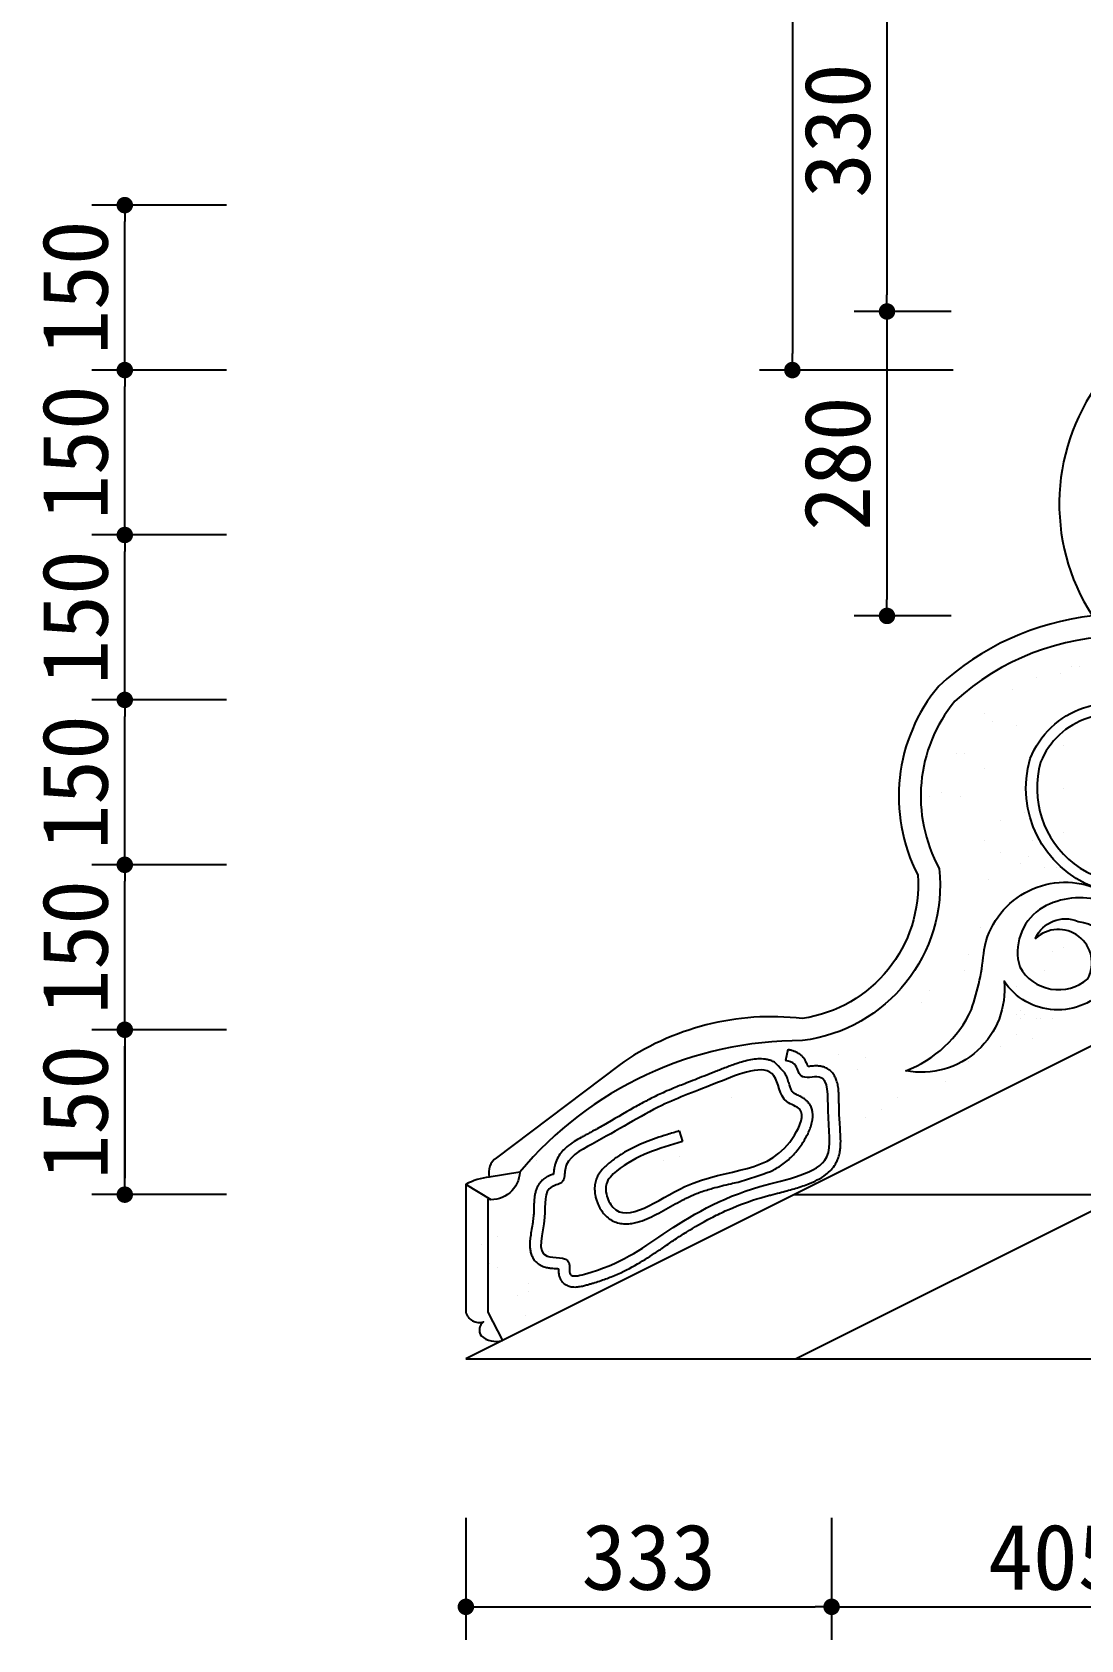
# Model space of a CAD drawing. Extents: x 77 to 5232, y 64 to 4750.
# Drawn here: x 573 to 1527, y 155 to 1618 of the extents above; entities that cross this region are included whole.
import ezdxf

# ---------------------------------------------------------------- set-up
doc = ezdxf.new("R2010")
doc.units = 0
doc.header["$LTSCALE"] = 0.85
doc.header["$MEASUREMENT"] = 0
doc.header["$PDMODE"] = 3
doc.header["$PDSIZE"] = 15
doc.linetypes.add('DASHED', pattern=[0.75, 0.5, -0.25])
doc.layers.get('0').update_dxf_attribs({"color": 3, "linetype": 'CONTINUOUS'})
doc.layers.get('DEFPOINTS').update_dxf_attribs({"linetype": 'CONTINUOUS'})
for name, color, linetype in [('2', 2, 'CONTINUOUS'), ('3', 3, 'CONTINUOUS'), ('4', 4, 'CONTINUOUS'), ('BH', 3, 'CONTINUOUS'), ('DIM', 3, 'CONTINUOUS')]:
    doc.layers.add(name, color=color, linetype=linetype)
doc.styles.add('HZ', font='')
doc.styles.get("Standard").update_dxf_attribs({"font": 'ISOCP'})
doc.styles.get('HZ').set_extended_font_data('仿宋_GB2312')
doc.dimstyles.new('ISO-25_WS', dxfattribs={"dimscale": 10, "dimtxt": 2.5, "dimasz": 2.5, "dimexe": 1.25, "dimexo": 0.625, "dimtad": 1, "dimdec": 4, "dimtxsty": 'STANDARD', "dimcen": 2.5, "dimazin": 3, "dimtfac": 1, "dimtdec": 4, "dimtmove": 0, "dimatfit": 3, "dimtolj": 1, "dimtzin": 0})

# ---------------------------------------------------------------- blocks, each defined once
blk = doc.blocks.new('_DOT')
at = {"color": 0, "linetype": 'BYBLOCK'}
blk.add_line((-0.5, 0), (-1, 0), dxfattribs=at)
at = {"color": 0, "linetype": 'BYBLOCK', "const_width": 0.5}
blk.add_lwpolyline([(-0.25, 0, 1), (0.25, 0, 1)], format="xyb", close=True, dxfattribs=at)
blk = doc.blocks.new('*D41')
at = {"color": 0, "linetype": 'BYBLOCK'}
for p, q in [((26745.6, -28124.2), (26745.6, -28235.2)), ((27078.3, -28124.2), (27078.3, -28235.2)), ((26760.6, -28205.2), (27063.3, -28205.2))]:
    blk.add_line(p, q, dxfattribs=at)
at = {"layer": 'DEFPOINTS', "color": 0, "linetype": 'BYBLOCK'}
for p in [(26745.6, -28094.2), (27078.3, -28094.2), (27078.3, -28205.2)]:
    blk.add_point(p, dxfattribs=at)
at = {"color": 0, "linetype": 'BYBLOCK', "xscale": 15, "yscale": 15, "zscale": 15, "rotation": 180}
blk.add_blockref('_DOT', (26745.6, -28205.2), dxfattribs=at)
at = {"color": 0, "linetype": 'BYBLOCK', "xscale": 15, "yscale": 15, "zscale": 15}
blk.add_blockref('_DOT', (27078.3, -28205.2), dxfattribs=at)
at = {"color": 0, "linetype": 'BYBLOCK', "insert": (26912, -28160.2), "char_height": 60, "attachment_point": 5, "style": 'HZ'}
blk.add_mtext('\\A1;333', dxfattribs=at)
blk = doc.blocks.new('*D42')
at = {"color": 0, "linetype": 'BYBLOCK'}
for p, q in [((27078.3, -28124.2), (27078.3, -28235.2)), ((27485.3, -28124.2), (27485.3, -28235.2)), ((27093.3, -28205.2), (27470.3, -28205.2))]:
    blk.add_line(p, q, dxfattribs=at)
at = {"layer": 'DEFPOINTS', "color": 0, "linetype": 'BYBLOCK'}
for p in [(27078.3, -28094.2), (27485.3, -28094.2), (27485.3, -28205.2)]:
    blk.add_point(p, dxfattribs=at)
at = {"color": 0, "linetype": 'BYBLOCK', "xscale": 15, "yscale": 15, "zscale": 15, "rotation": 180}
blk.add_blockref('_DOT', (27078.3, -28205.2), dxfattribs=at)
at = {"color": 0, "linetype": 'BYBLOCK', "xscale": 15, "yscale": 15, "zscale": 15}
blk.add_blockref('_DOT', (27485.3, -28205.2), dxfattribs=at)
at = {"color": 0, "linetype": 'BYBLOCK', "insert": (27281.8, -28160.2), "char_height": 60, "attachment_point": 5, "style": 'HZ'}
blk.add_mtext('\\A1;405', dxfattribs=at)
blk = doc.blocks.new('*D35')
at = {"color": 0, "linetype": 'BYBLOCK'}
for p, q in [((27187.2, -26061.2), (27012.6, -26061.2)), ((27042.6, -26076.2), (27042.6, -27065.3)), ((27188.9, -27080.3), (27012.6, -27080.3))]:
    blk.add_line(p, q, dxfattribs=at)
at = {"layer": 'DEFPOINTS', "color": 0, "linetype": 'BYBLOCK'}
for p in [(27217.2, -26061.2), (27042.6, -27080.3), (27218.9, -27080.3)]:
    blk.add_point(p, dxfattribs=at)
at = {"color": 0, "linetype": 'BYBLOCK', "xscale": 15, "yscale": 15, "zscale": 15}
for p, rotation in [((27042.6, -26061.2), 90), ((27042.6, -27080.3), 270)]:
    blk.add_blockref('_DOT', p, dxfattribs=dict(at, rotation=rotation))
at = {"color": 0, "linetype": 'BYBLOCK', "insert": (26997.6, -26570.7), "char_height": 60, "attachment_point": 5, "rotation": 90, "style": 'HZ'}
blk.add_mtext('\\A1;1020', dxfattribs=at)
blk = doc.blocks.new('*D27')
at = {"color": 0, "linetype": 'BYBLOCK'}
for p, q in [((26527.9, -27230.3), (26405.3, -27230.3)), ((26435.3, -27365.3), (26435.3, -27245.3)), ((26527.9, -27380.3), (26405.3, -27380.3))]:
    blk.add_line(p, q, dxfattribs=at)
at = {"layer": 'DEFPOINTS', "color": 0, "linetype": 'BYBLOCK'}
for p in [(26435.3, -27230.3), (26557.9, -27230.3), (26557.9, -27380.3)]:
    blk.add_point(p, dxfattribs=at)
at = {"color": 0, "linetype": 'BYBLOCK', "xscale": 15, "yscale": 15, "zscale": 15}
for p, rotation in [((26435.3, -27230.3), 90), ((26435.3, -27380.3), 270)]:
    blk.add_blockref('_DOT', p, dxfattribs=dict(at, rotation=rotation))
at = {"color": 0, "linetype": 'BYBLOCK', "insert": (26390.3, -27305.3), "char_height": 60, "attachment_point": 5, "rotation": 90, "style": 'HZ'}
blk.add_mtext('\\A1;150', dxfattribs=at)
blk = doc.blocks.new('*D28')
at = {"color": 0, "linetype": 'BYBLOCK'}
for p, q in [((26527.9, -27080.3), (26405.3, -27080.3)), ((26435.3, -27215.3), (26435.3, -27095.3)), ((26527.9, -27230.3), (26405.3, -27230.3))]:
    blk.add_line(p, q, dxfattribs=at)
at = {"layer": 'DEFPOINTS', "color": 0, "linetype": 'BYBLOCK'}
for p in [(26435.3, -27080.3), (26557.9, -27080.3), (26557.9, -27230.3)]:
    blk.add_point(p, dxfattribs=at)
at = {"color": 0, "linetype": 'BYBLOCK', "xscale": 15, "yscale": 15, "zscale": 15}
for p, rotation in [((26435.3, -27080.3), 90), ((26435.3, -27230.3), 270)]:
    blk.add_blockref('_DOT', p, dxfattribs=dict(at, rotation=rotation))
at = {"color": 0, "linetype": 'BYBLOCK', "insert": (26390.3, -27155.3), "char_height": 60, "attachment_point": 5, "rotation": 90, "style": 'HZ'}
blk.add_mtext('\\A1;150', dxfattribs=at)
blk = doc.blocks.new('*D29')
at = {"color": 0, "linetype": 'BYBLOCK'}
for p, q in [((26527.9, -26930.3), (26405.3, -26930.3)), ((26435.3, -27065.3), (26435.3, -26945.3)), ((26527.9, -27080.3), (26405.3, -27080.3))]:
    blk.add_line(p, q, dxfattribs=at)
at = {"layer": 'DEFPOINTS', "color": 0, "linetype": 'BYBLOCK'}
for p in [(26435.3, -26930.3), (26557.9, -26930.3), (26557.9, -27080.3)]:
    blk.add_point(p, dxfattribs=at)
at = {"color": 0, "linetype": 'BYBLOCK', "xscale": 15, "yscale": 15, "zscale": 15}
for p, rotation in [((26435.3, -26930.3), 90), ((26435.3, -27080.3), 270)]:
    blk.add_blockref('_DOT', p, dxfattribs=dict(at, rotation=rotation))
at = {"color": 0, "linetype": 'BYBLOCK', "insert": (26390.3, -27005.3), "char_height": 60, "attachment_point": 5, "rotation": 90, "style": 'HZ'}
blk.add_mtext('\\A1;150', dxfattribs=at)
blk = doc.blocks.new('*D30')
at = {"color": 0, "linetype": 'BYBLOCK'}
for p, q in [((26497.9, -27680.3), (26405.3, -27680.3)), ((26435.3, -27695.3), (26435.3, -27815.3)), ((26527.9, -27830.3), (26405.3, -27830.3))]:
    blk.add_line(p, q, dxfattribs=at)
at = {"layer": 'DEFPOINTS', "color": 0, "linetype": 'BYBLOCK'}
for p in [(26527.9, -27680.3), (26435.3, -27830.3), (26557.9, -27830.3)]:
    blk.add_point(p, dxfattribs=at)
at = {"color": 0, "linetype": 'BYBLOCK', "xscale": 15, "yscale": 15, "zscale": 15}
for p, rotation in [((26435.3, -27680.3), 90), ((26435.3, -27830.3), 270)]:
    blk.add_blockref('_DOT', p, dxfattribs=dict(at, rotation=rotation))
at = {"color": 0, "linetype": 'BYBLOCK', "insert": (26390.3, -27755.3), "char_height": 60, "attachment_point": 5, "rotation": 90, "style": 'HZ'}
blk.add_mtext('\\A1;150', dxfattribs=at)
blk = doc.blocks.new('*D31')
at = {"color": 0, "linetype": 'BYBLOCK'}
for p, q in [((26527.9, -27680.3), (26405.3, -27680.3)), ((26435.3, -27815.3), (26435.3, -27695.3)), ((26527.9, -27830.3), (26405.3, -27830.3))]:
    blk.add_line(p, q, dxfattribs=at)
at = {"layer": 'DEFPOINTS', "color": 0, "linetype": 'BYBLOCK'}
for p in [(26435.3, -27680.3), (26557.9, -27680.3), (26557.9, -27830.3)]:
    blk.add_point(p, dxfattribs=at)
at = {"color": 0, "linetype": 'BYBLOCK', "xscale": 15, "yscale": 15, "zscale": 15}
for p, rotation in [((26435.3, -27680.3), 90), ((26435.3, -27830.3), 270)]:
    blk.add_blockref('_DOT', p, dxfattribs=dict(at, rotation=rotation))
at = {"color": 0, "linetype": 'BYBLOCK', "insert": (26390.3, -27755.3), "char_height": 60, "attachment_point": 5, "rotation": 90, "style": 'HZ'}
blk.add_mtext('\\A1;150', dxfattribs=at)
blk = doc.blocks.new('*D32')
at = {"color": 0, "linetype": 'BYBLOCK'}
for p, q in [((26527.9, -27530.3), (26405.3, -27530.3)), ((26435.3, -27665.3), (26435.3, -27545.3)), ((26527.9, -27680.3), (26405.3, -27680.3))]:
    blk.add_line(p, q, dxfattribs=at)
at = {"layer": 'DEFPOINTS', "color": 0, "linetype": 'BYBLOCK'}
for p in [(26435.3, -27530.3), (26557.9, -27530.3), (26557.9, -27680.3)]:
    blk.add_point(p, dxfattribs=at)
at = {"color": 0, "linetype": 'BYBLOCK', "xscale": 15, "yscale": 15, "zscale": 15}
for p, rotation in [((26435.3, -27530.3), 90), ((26435.3, -27680.3), 270)]:
    blk.add_blockref('_DOT', p, dxfattribs=dict(at, rotation=rotation))
at = {"color": 0, "linetype": 'BYBLOCK', "insert": (26390.3, -27605.3), "char_height": 60, "attachment_point": 5, "rotation": 90, "style": 'HZ'}
blk.add_mtext('\\A1;150', dxfattribs=at)
blk = doc.blocks.new('*D33')
at = {"color": 0, "linetype": 'BYBLOCK'}
for p, q in [((26527.9, -27380.3), (26405.3, -27380.3)), ((26435.3, -27515.3), (26435.3, -27395.3)), ((26527.9, -27530.3), (26405.3, -27530.3))]:
    blk.add_line(p, q, dxfattribs=at)
at = {"layer": 'DEFPOINTS', "color": 0, "linetype": 'BYBLOCK'}
for p in [(26435.3, -27380.3), (26557.9, -27380.3), (26557.9, -27530.3)]:
    blk.add_point(p, dxfattribs=at)
at = {"color": 0, "linetype": 'BYBLOCK', "xscale": 15, "yscale": 15, "zscale": 15}
for p, rotation in [((26435.3, -27380.3), 90), ((26435.3, -27530.3), 270)]:
    blk.add_blockref('_DOT', p, dxfattribs=dict(at, rotation=rotation))
at = {"color": 0, "linetype": 'BYBLOCK', "insert": (26390.3, -27455.3), "char_height": 60, "attachment_point": 5, "rotation": 90, "style": 'HZ'}
blk.add_mtext('\\A1;150', dxfattribs=at)
blk = doc.blocks.new('*D34')
at = {"color": 0, "linetype": 'BYBLOCK'}
for p, q in [((27159.2, -26698.1), (27098.7, -26698.1)), ((27128.7, -26713.1), (27128.7, -27012)), ((27187.2, -27027), (27098.7, -27027))]:
    blk.add_line(p, q, dxfattribs=at)
at = {"layer": 'DEFPOINTS', "color": 0, "linetype": 'BYBLOCK'}
for p in [(27189.2, -26698.1), (27128.7, -27027), (27217.2, -27027)]:
    blk.add_point(p, dxfattribs=at)
at = {"color": 0, "linetype": 'BYBLOCK', "xscale": 15, "yscale": 15, "zscale": 15}
for p, rotation in [((27128.7, -26698.1), 90), ((27128.7, -27027), 270)]:
    blk.add_blockref('_DOT', p, dxfattribs=dict(at, rotation=rotation))
at = {"color": 0, "linetype": 'BYBLOCK', "insert": (27083.7, -26862.5), "char_height": 60, "attachment_point": 5, "rotation": 90, "style": 'HZ'}
blk.add_mtext('\\A1;330', dxfattribs=at)
blk = doc.blocks.new('*D26')
at = {"color": 0, "linetype": 'BYBLOCK'}
for p, q in [((27187.2, -27027), (27098.7, -27027)), ((27128.7, -27042), (27128.7, -27288.9)), ((27187.2, -27303.9), (27098.7, -27303.9))]:
    blk.add_line(p, q, dxfattribs=at)
at = {"layer": 'DEFPOINTS', "color": 0, "linetype": 'BYBLOCK'}
for p in [(27217.2, -27027), (27128.7, -27303.9), (27217.2, -27303.9)]:
    blk.add_point(p, dxfattribs=at)
at = {"color": 0, "linetype": 'BYBLOCK', "xscale": 15, "yscale": 15, "zscale": 15}
for p, rotation in [((27128.7, -27027), 90), ((27128.7, -27303.9), 270)]:
    blk.add_blockref('_DOT', p, dxfattribs=dict(at, rotation=rotation))
at = {"color": 0, "linetype": 'BYBLOCK', "insert": (27083.7, -27165.4), "char_height": 60, "attachment_point": 5, "rotation": 90, "style": 'HZ'}
blk.add_mtext('\\A1;280', dxfattribs=at)

msp = doc.modelspace()

# ---------------------------------------------------------------- linework, layer by layer
at = {"layer": '2'}
msp.add_line((967.1, 411.1), (3328, 411.1), dxfattribs=at)
at = {"layer": '3'}
for p, q in [((1267.1, 411.1), (3328, 1441.5)), ((1260.1, 692.3), (1257.9, 682.5)), ((1161.2, 618.3), (1164.1, 608.7)), ((1016.1, 580.9), (988.2, 576.4)), ((990.2, 555.8), (967.1, 569.7)), ((987.1, 453.5), (1000.3, 427.6))]:
    msp.add_line(p, q, dxfattribs=at)
at = {"layer": '3', "linetype": 'DASHED'}
msp.add_lwpolyline([(1265.8, 560.4), (1565.8, 560.4), (1565.8, 710.4), (1565.8, 710.4), (1865.8, 710.4), (1865.8, 860.4), (2165.8, 860.4), (2165.8, 1010.4), (2465.8, 1010.4), (2465.8, 1160.4), (2765.8, 1160.4), (2765.8, 1310.4), (3065.8, 1310.4), (3065.8, 1460.4), (3328, 1460.4)], dxfattribs=at)
at = {"layer": '3'}
for points in [[(1564.8, 1068.3, 0.188254), (1411.8, 1009.1, 0.306915), (1397.8, 857, -0.407389), (1273.2, 700.5, 0.223063), (1016.1, 580.9, -0.438025), (987.1, 556), (987.1, 453.5)], [(1542.4, 828.4, 0.205584), (1488.9, 819.8, 0.316588), (1470.9, 767.5, 0.473804), (1532.9, 756.7, 0.849048), (1485.2, 793.4, -0.412477), (1524, 808.9, -0.581211), (1550.5, 749.4, -0.500114), (1456.7, 754.6, -0.502583), (1367.4, 673.1, 0.196307), (1427, 728.7, 0.063444), (1438.5, 783.1, -0.468197), (1539, 839.7, -0.390801), (1480.5, 957.1, -0.459486), (1595.4, 996.4, -0.902204)], [(1591, 987.4, 0.460579), (1490, 953.8, 0.679225), (1617.8, 855.6, 0.564051)]]:
    msp.add_lwpolyline(points, format="xyb", dxfattribs=at)
for points, knots in [([(1278.4, 677), (1278.3, 677.3), (1278.1, 677.6), (1277.7, 678.6), (1277.5, 679.3), (1276.7, 680.9), (1276.3, 681.8), (1275.3, 683.4), (1274.9, 684), (1274.2, 685), (1273.9, 685.3), (1273.4, 685.9), (1273.2, 686.1), (1272.7, 686.5), (1272.5, 686.7), (1271.8, 687.3), (1271.4, 687.7), (1270, 688.7), (1269.1, 689.2), (1267.3, 690.1), (1266.5, 690.5), (1264.9, 691), (1264.1, 691.3), (1262.4, 691.8), (1261.4, 692), (1260.4, 692.2), (1260.2, 692.2), (1260.1, 692.3)], [1029.01649, 1029.01649, 1029.01649, 1029.01649, 1029.982186, 1029.982186, 1031.759997, 1031.759997, 1033.537807, 1033.537807, 1034.616415, 1034.616415, 1035.193374, 1035.193374, 1035.586502, 1035.586502, 1035.979629, 1035.979629, 1036.765884, 1036.765884, 1038.334062, 1038.334062, 1039.902241, 1039.902241, 1041.47042, 1041.47042, 1043.728954, 1043.728954, 1044.221222, 1044.221222, 1044.221222, 1044.221222]), ([(1248, 680.8), (1247.5, 681.1), (1246.9, 681.4), (1245.2, 682.1), (1244, 682.5), (1241.7, 683.2), (1240.6, 683.4), (1237.2, 683.8), (1234.9, 683.9), (1230.5, 683.7), (1228.3, 683.4), (1224, 682.6), (1221.8, 682.1), (1217.4, 680.9), (1215.3, 680.2), (1209.6, 678.3), (1206.2, 677), (1199.4, 674.4), (1196.1, 673.1), (1189.9, 670.6), (1186.9, 669.4), (1178.2, 666), (1172.8, 663.9), (1163.7, 660.3), (1159.8, 658.8), (1153.4, 656.1), (1150.7, 655), (1146.1, 652.9), (1144.1, 652), (1140.3, 650.3), (1138.5, 649.3), (1134.8, 647.5), (1132.9, 646.5), (1127.4, 643.6), (1123.7, 641.6), (1110.9, 634.4), (1101.7, 628.9), (1090.2, 622.4), (1088.4, 621.3), (1085.2, 619.5), (1083.8, 618.8), (1081.2, 617.4), (1080, 616.7), (1077.6, 615.4), (1076.6, 614.8), (1074.4, 613.7), (1073.2, 613), (1069.9, 611.2), (1067.7, 610), (1063.3, 607.2), (1061.1, 605.6), (1057.5, 602.6), (1056, 601.2), (1053.3, 598), (1052, 596.3), (1049.9, 592.5), (1048.9, 590.4), (1048, 587.2), (1047.8, 586.3), (1047.5, 585.1), (1047.5, 584.8), (1047.4, 584.2), (1047.4, 584), (1047.2, 583.2), (1047.2, 582.7), (1047.1, 581.4), (1047, 580.6), (1046.9, 579.6), (1046.9, 579.3), (1046.8, 579)], [351.993274, 351.993274, 351.993274, 351.993274, 353.311944, 353.311944, 355.949285, 355.949285, 358.586626, 358.586626, 363.775044, 363.775044, 368.963462, 368.963462, 374.15188, 374.15188, 379.340299, 379.340299, 387.794868, 387.794868, 396.249438, 396.249438, 404.704007, 404.704007, 421.613147, 421.613147, 434.421935, 434.421935, 443.695274, 443.695274, 450.417589, 450.417589, 456.873514, 456.873514, 463.329439, 463.329439, 476.24129, 476.24129, 508.246596, 508.246596, 514.322629, 514.322629, 518.717046, 518.717046, 522.689417, 522.689417, 526.09922, 526.09922, 529.509023, 529.509023, 535.879689, 535.879689, 542.250355, 542.250355, 546.807833, 546.807833, 551.36531, 551.36531, 555.922788, 555.922788, 557.775726, 557.775726, 558.31582, 558.31582, 558.855913, 558.855913, 559.9361, 559.9361, 561.930962, 561.930962, 562.989669, 562.989669, 562.989669, 562.989669]), ([(1051.3, 493), (1051.3, 492.8), (1051.3, 492.5), (1051.3, 491.7), (1051.3, 491.1), (1051.4, 489.8), (1051.4, 489.1), (1051.7, 487.7), (1051.8, 487), (1052.2, 485.6), (1052.4, 484.9), (1052.9, 483.8), (1053.1, 483.5), (1053.5, 482.9), (1053.6, 482.6), (1054, 482.1), (1054.2, 481.8), (1054.8, 481.1), (1055.2, 480.6), (1056.3, 479.5), (1057, 479), (1058.5, 478.1), (1059.2, 477.8), (1060.6, 477.2), (1061.3, 477), (1062.5, 476.7), (1063.1, 476.6), (1064.7, 476.4), (1065.6, 476.4), (1067.3, 476.4), (1068.1, 476.5), (1069.6, 476.7), (1070.4, 476.8), (1072.5, 477.1), (1073.8, 477.4), (1075.7, 477.9), (1076.3, 478.1), (1077.5, 478.4), (1078, 478.5), (1079, 478.8), (1079.5, 479), (1081, 479.4), (1082, 479.7), (1084.9, 480.6), (1086.8, 481.2), (1092.4, 483.1), (1096, 484.4), (1107.3, 488.9), (1114.4, 492.4), (1127.3, 499.6), (1133.1, 503.3), (1141.6, 509), (1144.4, 510.9), (1148.9, 513.9), (1150.6, 515.1), (1153.9, 517.4), (1155.6, 518.5), (1160.8, 521.9), (1164.3, 524.2), (1174.9, 530.8), (1182.3, 535.1), (1194.3, 541.4), (1198.6, 543.5), (1212, 549.6), (1221.5, 553.3), (1233.3, 557), (1234.9, 557.4), (1237.7, 558.3), (1239, 558.6), (1241.7, 559.4), (1243, 559.7), (1247, 560.8), (1249.8, 561.5), (1256.9, 563.3), (1261.3, 564.5), (1269.9, 567), (1274.2, 568.4), (1281.2, 571.1), (1284.1, 572.3), (1289.5, 575.2), (1292.1, 576.8), (1296.3, 580), (1297.8, 581.4), (1300.8, 584.5), (1302.1, 586.3), (1303.6, 588.8), (1304, 589.5), (1305, 591.5), (1305.6, 592.9), (1306.5, 595.7), (1306.9, 597.1), (1307.4, 599.9), (1307.6, 601.3), (1308.1, 605.5), (1308.1, 608.3), (1308, 614), (1307.8, 616.8), (1307.4, 622.6), (1307.2, 625.5), (1306.9, 629.9), (1306.8, 631.3), (1306.7, 634.1), (1306.6, 635.5), (1306.6, 637.7), (1306.6, 638.7), (1306.6, 640.5), (1306.6, 641.5), (1306.5, 644.3), (1306.5, 646.3), (1306.5, 650.3), (1306.4, 652.3), (1306.1, 656), (1305.9, 657.6), (1305.3, 660.9), (1304.9, 662.6), (1303.9, 665.4), (1303.4, 666.6), (1302.2, 668.8), (1301.5, 670), (1299.9, 671.9), (1299, 672.7), (1297.2, 674.3), (1296.2, 674.9), (1294, 676), (1292.8, 676.5), (1291.2, 676.9), (1290.8, 677), (1290.1, 677.1), (1289.8, 677.2), (1289.3, 677.3), (1289, 677.3), (1288.1, 677.4), (1287.6, 677.4), (1286.1, 677.5), (1285.1, 677.5), (1283.3, 677.4), (1282.5, 677.3), (1281, 677.2), (1280.3, 677.1), (1279.2, 677), (1278.8, 677), (1278.4, 677)], [670.012616, 670.012616, 670.012616, 670.012616, 670.608435, 670.608435, 671.800074, 671.800074, 672.991712, 672.991712, 673.93353, 673.93353, 674.724872, 674.724872, 675.067356, 675.067356, 675.347837, 675.347837, 675.628317, 675.628317, 676.189278, 676.189278, 677.010227, 677.010227, 677.831176, 677.831176, 678.652124, 678.652124, 679.473073, 679.473073, 680.839787, 680.839787, 682.206502, 682.206502, 683.573217, 683.573217, 686.20287, 686.20287, 687.582458, 687.582458, 688.755941, 688.755941, 689.929424, 689.929424, 692.27639, 692.27639, 696.970322, 696.970322, 706.358187, 706.358187, 728.356066, 728.356066, 750.353945, 750.353945, 761.664553, 761.664553, 768.538201, 768.538201, 775.411849, 775.411849, 789.159146, 789.159146, 816.653738, 816.653738, 831.496257, 831.496257, 861.181295, 861.181295, 865.666147, 865.666147, 869.297936, 869.297936, 872.929726, 872.929726, 880.193304, 880.193304, 891.68467, 891.68467, 903.176035, 903.176035, 911.460746, 911.460746, 919.745458, 919.745458, 925.420842, 925.420842, 931.096226, 931.096226, 933.007116, 933.007116, 936.828896, 936.828896, 940.650676, 940.650676, 944.472456, 944.472456, 952.279451, 952.279451, 960.086445, 960.086445, 967.89344, 967.89344, 971.553088, 971.553088, 975.071612, 975.071612, 977.295032, 977.295032, 979.518451, 979.518451, 983.965291, 983.965291, 988.412131, 988.412131, 991.990233, 991.990233, 995.568336, 995.568336, 997.952964, 997.952964, 1000.337592, 1000.337592, 1002.224673, 1002.224673, 1004.111753, 1004.111753, 1005.998834, 1005.998834, 1006.631133, 1006.631133, 1007.109992, 1007.109992, 1007.588851, 1007.588851, 1008.546569, 1008.546569, 1010.471804, 1010.471804, 1012.397039, 1012.397039, 1014.322273, 1014.322273, 1015.799212, 1015.799212, 1015.799212, 1015.799212]), ([(1214.8, 571.9), (1243.3, 580.9), (1245.8, 582.1), (1251.6, 585.4), (1254.9, 587.6), (1261.3, 592.7), (1264.3, 595.7), (1268.6, 600.7), (1270, 602.5), (1272.4, 605.8), (1273.4, 607.4), (1275.2, 610.3), (1276, 611.7), (1277.5, 614.4), (1278.2, 615.8), (1279.6, 618.8), (1280.3, 620.5), (1281.4, 623.8), (1281.9, 625.6), (1282.5, 628.7), (1282.6, 630.1), (1282.7, 632.9), (1282.7, 634.4), (1282.2, 637.1), (1281.9, 638.2), (1281, 640.5), (1280.5, 641.6), (1279.4, 643.2), (1279.1, 643.7), (1278.4, 644.5), (1278.1, 644.8), (1277.5, 645.4), (1277.2, 645.7), (1276.4, 646.5), (1275.8, 647), (1274.7, 647.8), (1274.1, 648.1), (1272.7, 649), (1271.8, 649.5), (1270.2, 650.3), (1269.5, 650.6), (1268.2, 651.3), (1267.6, 651.5), (1266.6, 652.1), (1266.1, 652.3), (1265.7, 652.6), (1265.6, 652.7), (1265.4, 652.8), (1265.4, 652.8), (1265.3, 652.9), (1265.2, 652.9), (1265.2, 653), (1265.1, 653), (1265, 653.1), (1264.9, 653.2), (1264.7, 653.4), (1264.5, 653.7), (1264.1, 654.2), (1263.9, 654.5), (1263.3, 655.6), (1262.9, 656.5), (1262, 658.8), (1261.6, 660), (1260.6, 662.8), (1260.2, 664.3), (1259.2, 667.1), (1258.7, 668.3), (1257.7, 670.5), (1257.2, 671.5), (1248, 680.8)], [242.144529, 242.144529, 242.144529, 242.144529, 249.880489, 249.880489, 260.718891, 260.718891, 271.557292, 271.557292, 276.907703, 276.907703, 281.290549, 281.290549, 284.623067, 284.623067, 287.955585, 287.955585, 291.599302, 291.599302, 295.243018, 295.243018, 297.86458, 297.86458, 300.486142, 300.486142, 302.363184, 302.363184, 304.240227, 304.240227, 305.143328, 305.143328, 305.763069, 305.763069, 306.382809, 306.382809, 307.622291, 307.622291, 308.861772, 308.861772, 310.994706, 310.994706, 313.127641, 313.127641, 315.260575, 315.260575, 317.393509, 317.393509, 318.343628, 318.343628, 319.003293, 319.003293, 319.532662, 319.532662, 320.06203, 320.06203, 321.120766, 321.120766, 323.238238, 323.238238, 325.35571, 325.35571, 329.643853, 329.643853, 333.931997, 333.931997, 338.22014, 338.22014, 341.381274, 341.381274, 343.924776, 343.924776, 343.924776, 343.924776]), ([(1161.2, 618.3), (1157.5, 617.2), (1153.7, 616.1), (1143.5, 612.9), (1137.1, 610.8), (1124.2, 605.6), (1117.8, 602.6), (1110.1, 598.1), (1108.7, 597.2), (1104.4, 594.5), (1101.6, 592.5), (1098.3, 589.8), (1097.8, 589.4), (1096.6, 588.5), (1096.1, 588), (1094.3, 586.5), (1093.2, 585.4), (1090.9, 582.9), (1089.8, 581.6), (1087.9, 578.9), (1087.1, 577.6), (1086.2, 575.5), (1085.9, 574.8), (1085.4, 573.3), (1085.1, 572.5), (1084.7, 570.8), (1084.6, 570), (1084.2, 567.4), (1084.2, 565.7), (1084.4, 562.3), (1084.6, 560.7), (1085.2, 557.9), (1085.5, 556.7), (1086.3, 554.3), (1086.7, 553.2), (1088, 550.2), (1088.8, 548.5), (1090.9, 545.3), (1092, 543.7), (1094.6, 540.9), (1096, 539.6), (1099.1, 537.4), (1100.8, 536.5), (1104.2, 535), (1106, 534.6), (1109.5, 533.9), (1111.2, 533.8), (1114.7, 533.8), (1116.3, 534), (1119.6, 534.5), (1121.3, 534.8), (1125.9, 536.1), (1128.8, 537.2), (1134.6, 539.6), (1137.5, 541), (1143.3, 544), (1146.2, 545.6), (1151.9, 548.7), (1154.7, 550.3), (1160.4, 553.5), (1163.2, 555), (1167.3, 557.1), (1168.7, 557.8), (1171, 558.8), (1171.9, 559.2), (1173.7, 560), (1174.6, 560.4), (1177.2, 561.5), (1179, 562.2), (1184.4, 564.1), (1188, 565.2), (1197.1, 567.8), (1202.6, 569.1), (1210.3, 570.9), (1212.6, 571.4), (1214.8, 571.9)], [0, 0, 0, 0, 11.62475, 11.62475, 31.317705, 31.317705, 51.010661, 51.010661, 55.537041, 55.537041, 64.589801, 64.589801, 66.43061, 66.43061, 68.27142, 68.27142, 71.953039, 71.953039, 75.634659, 75.634659, 78.527566, 78.527566, 79.862572, 79.862572, 81.383161, 81.383161, 82.90375, 82.90375, 86.227285, 86.227285, 89.550821, 89.550821, 92.15641, 92.15641, 94.761998, 94.761998, 98.910775, 98.910775, 103.059552, 103.059552, 107.208329, 107.208329, 111.357107, 111.357107, 115.505884, 115.505884, 119.654661, 119.654661, 123.803438, 123.803438, 127.952215, 127.952215, 135.729651, 135.729651, 143.507087, 143.507087, 151.284524, 151.284524, 159.06196, 159.06196, 166.839396, 166.839396, 170.845681, 170.845681, 173.509105, 173.509105, 176.172529, 176.172529, 181.499377, 181.499377, 192.153073, 192.153073, 208.772805, 208.772805, 215.573709, 215.573709, 215.573709, 215.573709]), ([(1046.8, 579), (1046.6, 578.9), (1046.3, 578.8), (1045.4, 578.5), (1044.8, 578.3), (1043.3, 577.7), (1042.5, 577.4), (1041.4, 576.8), (1041.1, 576.7), (1040.2, 576.2), (1039.6, 575.8), (1037.8, 574.6), (1036.8, 573.7), (1034.9, 571.8), (1034.1, 570.8), (1032.7, 568.6), (1032.1, 567.5), (1031.2, 565.4), (1030.8, 564.3), (1030.2, 562.2), (1030, 561.1), (1029.5, 558.2), (1029.3, 556.3), (1029.1, 552.7), (1029, 550.9), (1028.9, 547.4), (1028.9, 545.7), (1028.8, 543.3), (1028.8, 542.6), (1028.7, 541.5), (1028.6, 541), (1028.5, 539.7), (1028.4, 538.8), (1028.2, 536.9), (1028, 536), (1027.6, 532.9), (1027.2, 530.8), (1026.5, 526.4), (1026.1, 524.2), (1025.6, 520.4), (1025.4, 518.7), (1025.3, 515.4), (1025.3, 513.7), (1025.5, 510.7), (1025.7, 509.5), (1026.3, 506.9), (1026.7, 505.6), (1027.8, 503.3), (1028.4, 502.3), (1029.7, 500.4), (1030.6, 499.5), (1032.4, 497.9), (1033.4, 497.1), (1035.1, 496.1), (1035.7, 495.8), (1036.7, 495.4), (1037.1, 495.2), (1038.1, 494.8), (1038.8, 494.6), (1040.2, 494.3), (1040.8, 494.1), (1042.5, 493.8), (1043.6, 493.7), (1045.5, 493.5), (1046.4, 493.4), (1048.2, 493.3), (1049, 493.2), (1050.3, 493.1), (1050.9, 493.1), (1051.3, 493)], [574.525523, 574.525523, 574.525523, 574.525523, 575.533327, 575.533327, 577.31349, 577.31349, 579.093653, 579.093653, 579.562987, 579.562987, 580.840205, 580.840205, 583.133996, 583.133996, 585.427787, 585.427787, 587.721578, 587.721578, 590.015369, 590.015369, 592.30916, 592.30916, 596.662812, 596.662812, 601.016465, 601.016465, 605.370117, 605.370117, 607.264457, 607.264457, 608.471176, 608.471176, 610.884616, 610.884616, 613.298055, 613.298055, 618.439457, 618.439457, 623.58086, 623.58086, 627.307527, 627.307527, 631.034195, 631.034195, 633.572336, 633.572336, 636.110477, 636.110477, 638.060859, 638.060859, 640.011242, 640.011242, 641.961624, 641.961624, 643.099488, 643.099488, 643.722296, 643.722296, 644.967913, 644.967913, 646.21353, 646.21353, 648.391434, 648.391434, 650.569338, 650.569338, 652.747241, 652.747241, 654.335336, 654.335336, 654.335336, 654.335336])]:
    msp.add_open_spline(points, degree=3, knots=knots, dxfattribs=at)
msp.add_spline([(1164.1, 608.7), (1104.2, 581.8), (1094.9, 570.1), (1094.9, 560.7), (1100.7, 549), (1166.4, 567.7), (1266.1, 614.6), (1270.8, 638), (1259.1, 645), (1247.3, 668.5), (1196.9, 662.6), (1145.3, 641.5), (1082, 606.4), (1057.3, 583), (1055, 572.4), (1045.6, 567.7), (1038.6, 539.6), (1040.9, 504.5), (1060.8, 498.6), (1062, 488.1), (1074.9, 488.1), (1146.5, 524.4), (1234.4, 567.7), (1295.4, 594.7), (1296.6, 636.8), (1288.4, 667.3), (1272, 668.5), (1266.1, 679), (1257.9, 682.5)], degree=3, dxfattribs=at)
at = {"layer": '4'}
msp.add_line((3328, 1591.5), (967.1, 411.1), dxfattribs=at)
msp.add_lwpolyline([(2654.5, 2198.2, 0.253158), (2549.8, 2151, 0.458005), (2390.8, 2039.9, 0.796794), (2008.1, 1678.6, 0.572167), (1760.2, 1363.7, 0.72465), (1537.1, 1086.8, 0.160571), (1397.3, 1022.9, 0.301788), (1378.2, 851.2, -0.39285), (1273.1, 720.6, 0.185094), (1106.1, 678), (994.9, 594, 0.299717), (988.2, 576.4), (988.2, 576.4, 0.101451), (967.1, 569.7), (967.1, 453.5, 0.421397), (983, 444.6, 0.400343), (981.1, 431.9, 0.244414), (1000.3, 427.6)], format="xyb", dxfattribs=at)
at = {"layer": 'BH'}
for p, q in [((1518.4, 1041.2), (1518.4, 1041.2)), ((1525.6, 1041.2), (1525.6, 1041.2)), ((1485.9, 1030.4), (1485.9, 1030.4)), ((1507.6, 1034), (1507.6, 1034)), ((1464.3, 1019.6), (1464.3, 1019.6)), ((1439.1, 998), (1439.1, 998)), ((1446.3, 990.8), (1446.3, 990.8)), ((1467.9, 987.2), (1467.9, 987.2)), ((1511.2, 969.2), (1511.2, 969.2)), ((1413.8, 962), (1413.8, 962)), ((1413.8, 962), (1413.8, 962)), ((1421.1, 962), (1421.1, 962)), ((1439.1, 947.6), (1439.1, 947.6)), ((1388.6, 922.4), (1388.6, 922.4)), ((1399.4, 926), (1399.4, 926)), ((1417.5, 922.4), (1417.5, 922.4)), ((1511.2, 929.6), (1511.2, 929.6)), ((1475.1, 908), (1475.1, 908)), ((1453.5, 900.8), (1453.5, 900.8)), ((1439.1, 882.8), (1439.1, 882.8)), ((1482.3, 882.8), (1482.3, 882.8)), ((1511.2, 890), (1511.2, 890)), ((1453.5, 872), (1453.5, 872)), ((1478.7, 868.4), (1478.7, 868.4)), ((1471.5, 861.2), (1471.5, 861.2)), ((1493.2, 857.6), (1493.2, 857.6)), ((1504, 857.6), (1504, 857.6)), ((1442.7, 846.8), (1442.7, 846.8)), ((1435.5, 803.6), (1435.5, 803.6)), ((1424.7, 778.4), (1424.7, 778.4)), ((1500.4, 782), (1500.4, 782)), ((1511.2, 785.6), (1511.2, 785.6)), ((1421.1, 764), (1421.1, 764)), ((1493.2, 764), (1493.2, 764)), ((1388.6, 746), (1388.6, 746)), ((1467.9, 749.6), (1467.9, 749.6)), ((1381.4, 735.2), (1381.4, 735.2)), ((1467.9, 724.3), (1467.9, 724.3)), ((1471.5, 727.9), (1471.5, 727.9)), ((1471.5, 720.7), (1471.5, 720.7)), ((1475.1, 724.3), (1475.1, 724.3)), ((1485.9, 720.7), (1485.9, 720.7)), ((1489.5, 720.7), (1489.5, 720.7)), ((1500.4, 720.7), (1500.4, 720.7)), ((1467.9, 706.3), (1467.9, 706.3)), ((1482.3, 702.7), (1482.3, 702.7)), ((1305.7, 688.3), (1305.7, 688.3)), ((1453.5, 695.5), (1453.5, 695.5)), ((1323.7, 673.9), (1323.7, 673.9)), ((1330.9, 684.7), (1330.9, 684.7)), ((1424.7, 681.1), (1424.7, 681.1)), ((1403, 663.1), (1403, 663.1)), ((1208.4, 648.7), (1208.4, 648.7)), ((1359.8, 648.7), (1359.8, 648.7)), ((1359.8, 648.7), (1359.8, 648.7)), ((1330.9, 630.7), (1330.9, 630.7)), ((1345.4, 637.9), (1345.4, 637.9)), ((1031.7, 591.1), (1031.7, 591.1)), ((1147.1, 591.1), (1147.1, 591.1)), ((1161.5, 594.7), (1161.5, 594.7)), ((1233.6, 591.1), (1233.6, 591.1)), ((981.3, 558.7), (981.3, 558.7)), ((981.3, 515.5), (981.3, 515.5)), ((995.7, 522.7), (995.7, 522.7)), ((988.5, 497.5), (988.5, 497.5)), ((1042.6, 508.3), (1042.6, 508.3)), ((995.7, 493.9), (995.7, 493.9)), ((1013.7, 468.7), (1013.7, 468.7)), ((1024.5, 479.5), (1024.5, 479.5)), ((1024.5, 472.3), (1024.5, 472.3)), ((1020.9, 450.7), (1020.9, 450.7))]:
    msp.add_line(p, q, dxfattribs=at)

# ---------------------------------------------------------------- dimensions: what is measured, and where the dimension line sits
at = {"layer": 'DIM'}
for base, p1, p2, text, picture, middle in [((1264.1, 1310.4), (1438.8, 2329.5), (1440.4, 1310.4), '1020', '*D35', (1219.1, 1820)), ((1350.2, 1363.7), (1410.7, 1692.6), (1438.8, 1363.7), '330', '*D34', (1305.2, 1528.2)), ((1350.2, 1086.8), (1438.8, 1363.7), (1438.8, 1086.8), '280', '*D26', (1305.2, 1225.2))]:
    dim = msp.add_linear_dim(base=base, p1=p1, p2=p2, angle=90, text=text, dimstyle='ISO-25_WS', override={"dimscale": 30, "dimtxt": 2, "dimasz": 0.5, "dimexe": 1, "dimexo": 1, "dimgap": 0.5, "dimdec": 0, "dimtxsty": 'HZ', "dimblk1": 'DOT', "dimblk2": 'DOT', "dimsah": 1, "dimcen": 0, "dimtfac": 0.5}, dxfattribs=at)
    dim.commit()
    dim.dimension.update_dxf_attribs({"geometry": picture, "text_midpoint": middle, "insert": (-25778.5, 28390.7)})
for base, p1, p2, picture, middle in [((656.9, 1460.4), (779.5, 1310.4), (779.5, 1460.4), '*D29', (611.9, 1385.4)), ((656.9, 1310.4), (779.5, 1160.4), (779.5, 1310.4), '*D28', (611.9, 1235.4)), ((656.9, 1160.4), (779.5, 1010.4), (779.5, 1160.4), '*D27', (611.9, 1085.4)), ((656.9, 1010.4), (779.5, 860.4), (779.5, 1010.4), '*D33', (611.9, 935.4)), ((656.9, 860.4), (779.5, 710.4), (779.5, 860.4), '*D32', (611.9, 785.4)), ((656.9, 560.4), (749.5, 710.4), (779.5, 560.4), '*D30', (611.9, 635.4)), ((656.9, 710.4), (779.5, 560.4), (779.5, 710.4), '*D31', (611.9, 635.4))]:
    dim = msp.add_linear_dim(base=base, p1=p1, p2=p2, angle=90, dimstyle='ISO-25_WS', override={"dimscale": 30, "dimtxt": 2, "dimasz": 0.5, "dimexe": 1, "dimexo": 1, "dimgap": 0.5, "dimdec": 0, "dimtxsty": 'HZ', "dimblk1": 'DOT', "dimblk2": 'DOT', "dimsah": 1, "dimcen": 0, "dimtfac": 0.5}, dxfattribs=at)
    dim.commit()
    dim.dimension.update_dxf_attribs({"geometry": picture, "text_midpoint": middle, "insert": (-25778.5, 28390.7)})
dim = msp.add_linear_dim(base=(1299.9, 185.5), p1=(967.1, 296.5), p2=(1299.9, 296.5), dimstyle='ISO-25_WS', override={"dimscale": 30, "dimtxt": 2, "dimasz": 0.5, "dimexe": 1, "dimexo": 1, "dimgap": 0.5, "dimdec": 0, "dimtxsty": 'HZ', "dimblk1": 'DOT', "dimblk2": 'DOT', "dimsah": 1, "dimcen": 0, "dimtfac": 0.5}, dxfattribs=at)
dim.commit()
dim.dimension.update_dxf_attribs({"geometry": '*D41', "text_midpoint": (1133.5, 230.5), "insert": (-25778.5, 28390.7)})
dim = msp.add_linear_dim(base=(1706.8, 185.5), p1=(1299.9, 296.5), p2=(1706.8, 296.5), text='405', dimstyle='ISO-25_WS', override={"dimscale": 30, "dimtxt": 2, "dimasz": 0.5, "dimexe": 1, "dimexo": 1, "dimgap": 0.5, "dimdec": 0, "dimtxsty": 'HZ', "dimblk1": 'DOT', "dimblk2": 'DOT', "dimsah": 1, "dimcen": 0, "dimtfac": 0.5}, dxfattribs=at)
dim.commit()
dim.dimension.update_dxf_attribs({"geometry": '*D42', "text_midpoint": (1503.3, 230.5), "insert": (-25778.5, 28390.7)})

doc.saveas('drawing.dxf')
